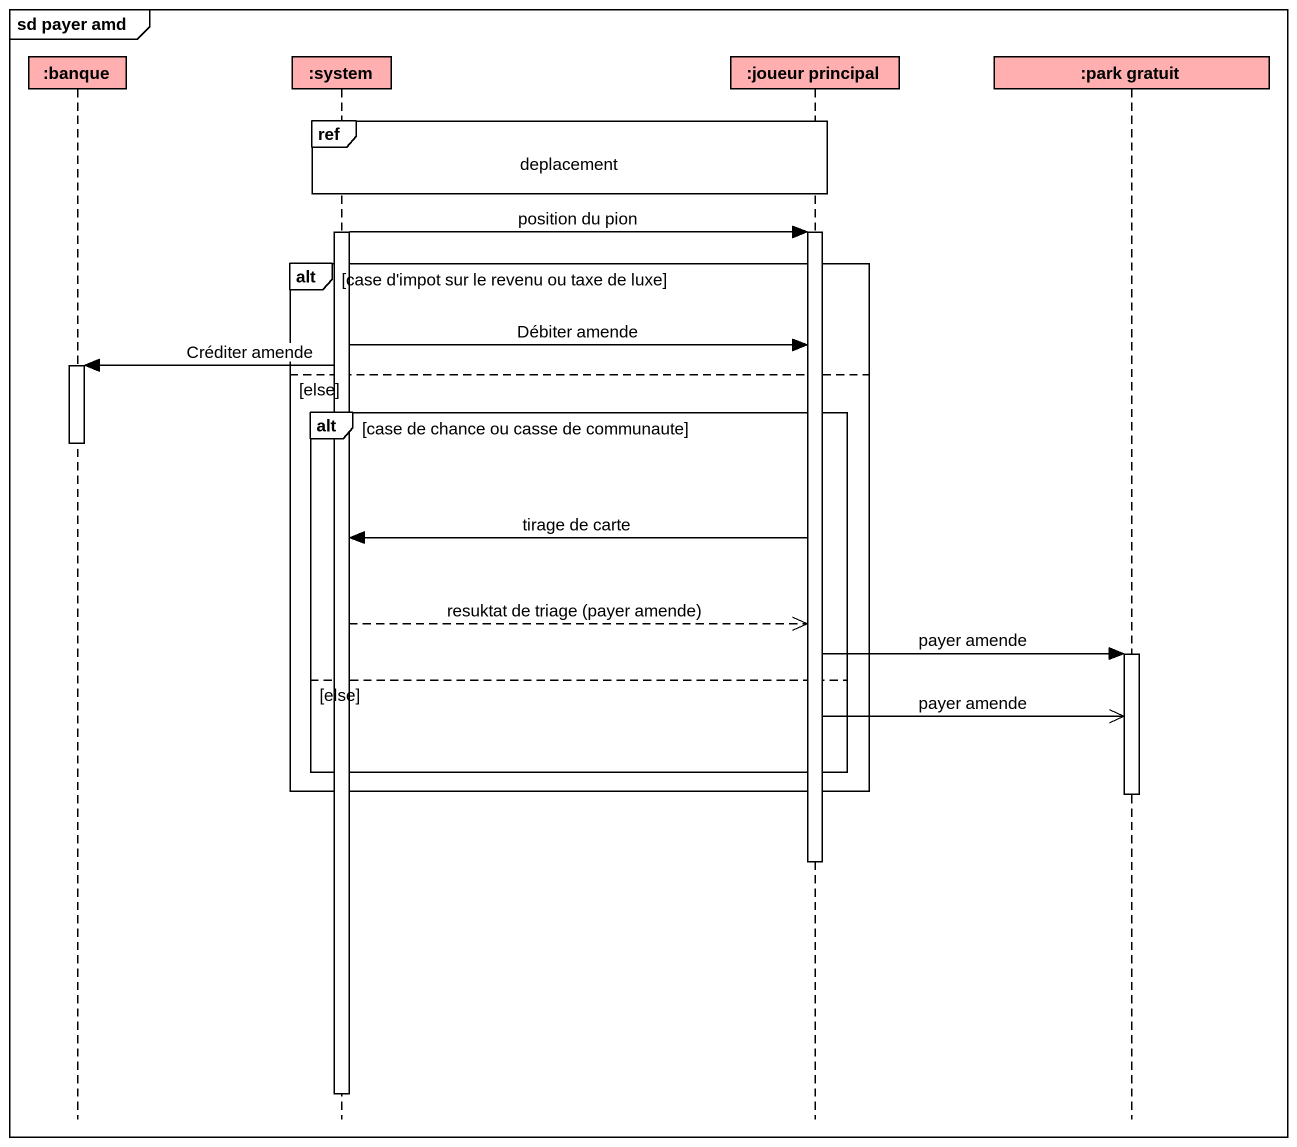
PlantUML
@startuml
mainframe sd payer amd
hide footbox
participant ":banque" as banque #FFAFAF
participant ":system" as system #FFAFAF
participant ":joueur principal" as joueur_principal #FFAFAF
participant ":park gratuit" as park_gratuit #FFAFAF

ref over system, joueur_principal : deplacement
activate system
system -> joueur_principal : position du pion
activate joueur_principal
alt case d'impot sur le revenu ou taxe de luxe
  system -> joueur_principal : Débiter amende
  system -> banque : Créditer amende
  activate banque
else else
  alt case de chance ou casse de communaute
    deactivate banque
    joueur_principal -> system : tirage de carte
    system -->> joueur_principal : resuktat de triage (payer amende)
    joueur_principal -> park_gratuit : payer amende
    activate park_gratuit
  else else
    joueur_principal ->> park_gratuit : payer amende
  end
end
deactivate park_gratuit
deactivate joueur_principal
deactivate system
@enduml
